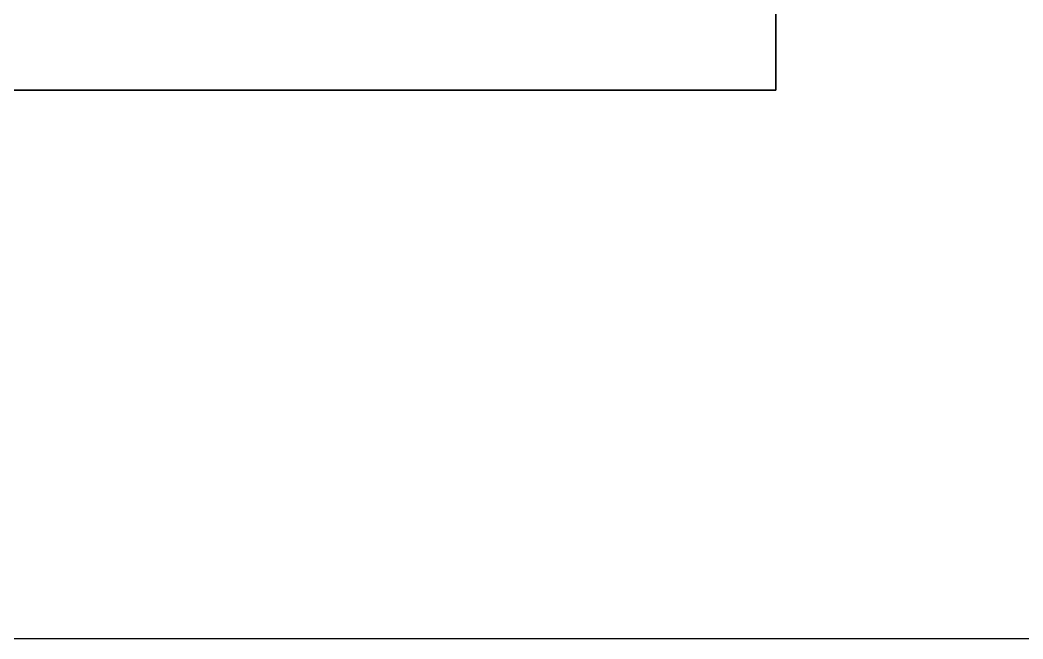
# Model space of a CAD drawing. Extents: x 36524853 to 36525459, y 2743936 to 2747542.
# Drawn here: x 36525148.1 to 36525203.9, y 2747225.7 to 2747260.2 of the extents above; entities that cross this region are included whole.
import ezdxf

# ---------------------------------------------------------------- set-up
doc = ezdxf.new("R2010")
doc.units = 0
doc.header["$LTSCALE"] = 1000
doc.header["$MEASUREMENT"] = 0
doc.layers.add('_0', color=7, linetype='Continuous')
doc.layers.add('A0-13 图框-细线', color=7, linetype='Continuous')
doc.layers.add('yichutu', color=7, linetype='Continuous', true_color=0xffffff, plot=False)

# ---------------------------------------------------------------- blocks, each defined once
blk = doc.blocks.new('A$C6202001D')
at = {"layer": 'A0-13 图框-细线'}
blk.add_lwpolyline([(59400, 42000), (0, 42000), (0, 0), (59400, 0)], close=True, dxfattribs=at)
blk = doc.blocks.new('33')
at = {"layer": 'Defpoints'}
blk.add_lwpolyline([(36502158.808, 2731665.999), (36502400.933, 2731665.999), (36502400.933, 2731494.799), (36502158.808, 2731494.799)], close=True, dxfattribs=at)
blk = doc.blocks.new('yct-420-297-420-297-1-3000.0')
at = {"layer": 'yichutu', "color": 7, "linetype": 'Continuous', "true_color": 0xffffff}
blk.add_lwpolyline([(0, 0), (0, 297), (420, 297), (420, 0)], close=True, dxfattribs=at)
blk = doc.blocks.new('yct-594-420-297-210-0.5-2000.0')
at = {"layer": 'yichutu', "color": 7, "true_color": 0xffffff}
blk.add_lwpolyline([(0, 0), (0, 210), (297, 210), (297, 0)], close=True, dxfattribs=at)

msp = doc.modelspace()

# ---------------------------------------------------------------- block references
at = {"xscale": 0.005, "yscale": 0.005, "zscale": 0.005}
msp.add_blockref('A$C6202001D', (36524893.161, 2747256.254), dxfattribs=at)
at = {"layer": '_0', "xscale": 1.583838383838384, "yscale": 1.583838383838384, "zscale": 1.583838383838384}
msp.add_blockref('33', (-21288666.546, -1579020.63), dxfattribs=at)
at = {"layer": 'yichutu', "linetype": 'Continuous', "xscale": 0.9129735061014543, "yscale": 0.9129735061014543, "zscale": 0.9129735061014543}
msp.add_blockref('yct-420-297-420-297-1-3000.0', (36524853.668, 2747225.678), dxfattribs=at)
at = {"layer": 'yichutu'}
msp.add_blockref('yct-594-420-297-210-0.5-2000.0', (36524893.161, 2747256.254), dxfattribs=at)

doc.saveas('drawing.dxf')
